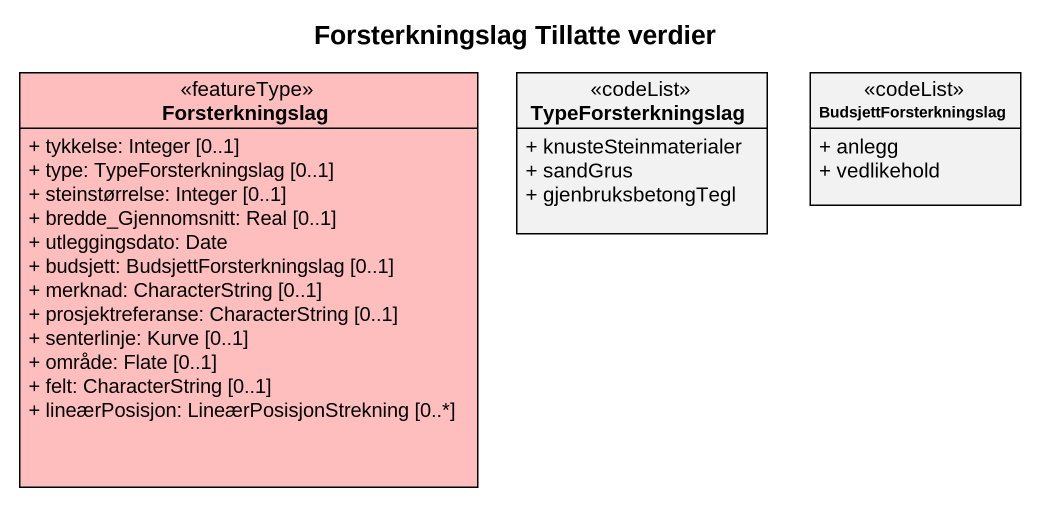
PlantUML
@startuml
title Forsterkningslag Tillatte verdier
hide circle
hide empty members
skinparam classAttributeIconSize 0
class Forsterkningslag <<featureType>> #FFBEBE {
  + tykkelse: Integer [0..1]
  + type: TypeForsterkningslag [0..1]
  + steinstørrelse: Integer [0..1]
  + bredde_Gjennomsnitt: Real [0..1]
  + utleggingsdato: Date
  + budsjett: BudsjettForsterkningslag [0..1]
  + merknad: CharacterString [0..1]
  + prosjektreferanse: CharacterString [0..1]
  + senterlinje: Kurve [0..1]
  + område: Flate [0..1]
  + felt: CharacterString [0..1]
  + lineærPosisjon: LineærPosisjonStrekning [0..*]
}
class TypeForsterkningslag <<codeList>> {
  + knusteSteinmaterialer
  + sandGrus
  + gjenbruksbetongTegl
}
class BudsjettForsterkningslag <<codeList>> {
  + anlegg
  + vedlikehold
}
@enduml
